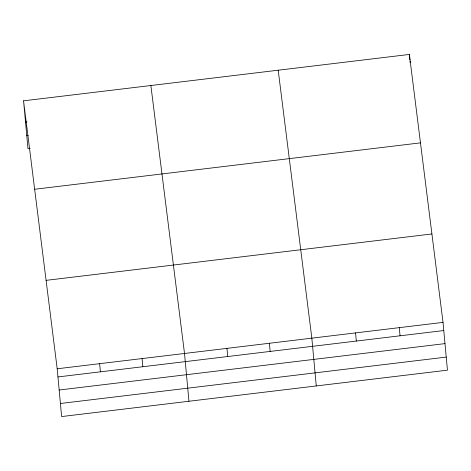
<?xml version="1.0" encoding="UTF-8"?>
<svg xmlns="http://www.w3.org/2000/svg" width="471" height="471" viewBox="0 0 471 471"><rect width="100%" height="100%" fill="white"/><g stroke="black" fill="none" stroke-linecap="round" stroke-linejoin="round"><path stroke-width="0.71" d="M23.55 100.829L409.376 54.436L443.017 322.388L447.45 370.171L61.624 416.564L57.191 368.781L23.55 100.829L27.983 148.612L30.138 148.353M25.522 122.066L26.959 121.889M26.77 135.536L28.207 135.36M34.654 189.254L420.479 142.86M46.093 280.357L431.913 233.963M57.191 368.781L443.017 322.388M57.951 376.935L443.776 330.542M59.163 390.012L444.989 343.618M60.412 403.488L446.237 357.095M278.196 70.214L311.837 338.166L316.271 385.943M150.873 85.522L184.514 353.474L188.948 401.251M409.376 54.436L409.876 59.876M410.005 61.236L410.129 62.59M399.29 327.645L400.05 335.799M355.564 332.903L356.323 341.063M269.394 343.265L270.154 351.419M226.957 348.369L227.711 356.523M142.077 358.578L142.831 366.732M99.634 363.683L100.388 371.837"/></g></svg>
